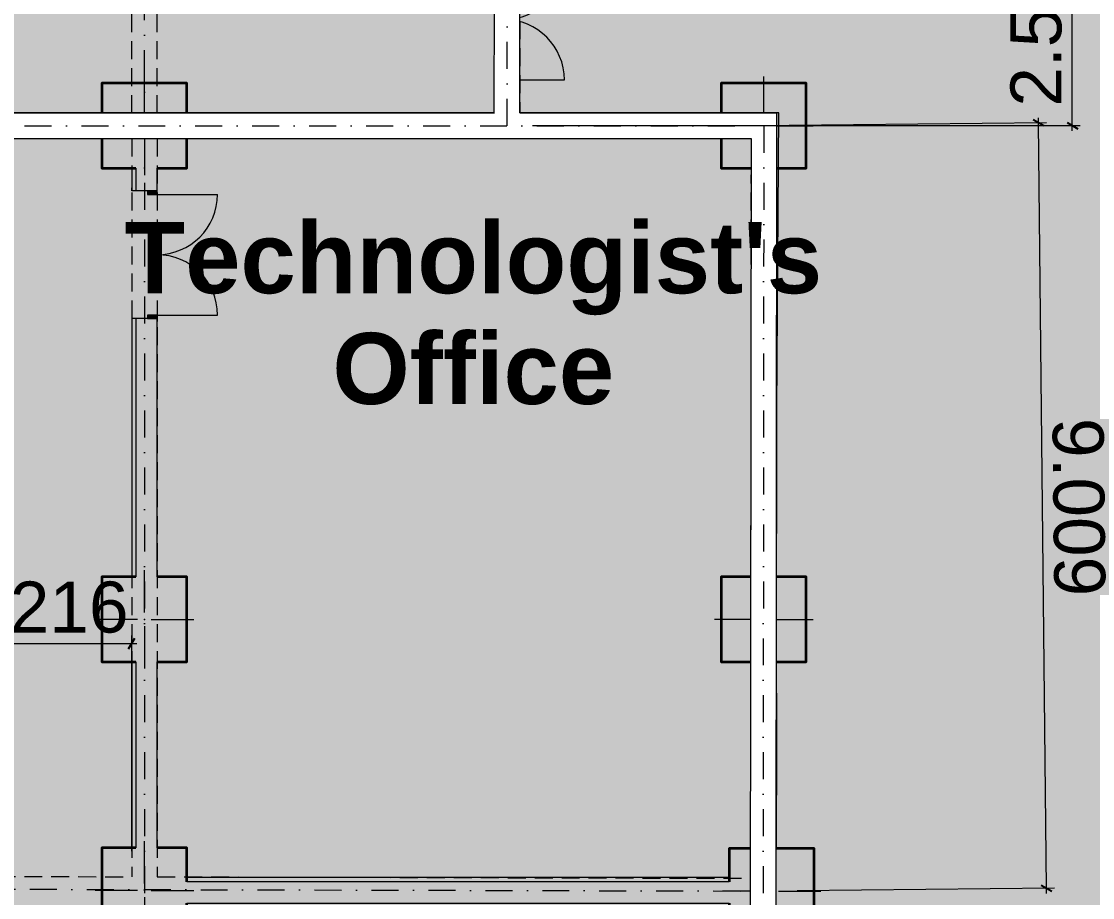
# Model space of a CAD drawing. Header units: millimetres. Extents: x -31264 to 69937, y -40802 to 59035.
# Drawn here: x 31052 to 43662, y 16733 to 27045 of the extents above; entities that cross this region are included whole.
import ezdxf
from ezdxf.enums import TextEntityAlignment as Align

# ---------------------------------------------------------------- set-up
doc = ezdxf.new("R2010")
doc.units = ezdxf.units.MM
doc.header["$MEASUREMENT"] = 0
for name, pattern in [('Dot & Dashed', [670.277762, 317.5, -176.388889, 0, -176.388874]), ('Hidden Line', [317.5, 211.666667, -105.833333]), ('Wipeout_Contour', [1000, 0, -1000])]:
    doc.linetypes.add(name, pattern=pattern)
for name, color, linetype in [('Annotation - Text', 7, 'Continuous'), ('ARCHICAD Zone Stamps', 7, 'Continuous'), ('Dimensioning - General', 7, 'Continuous'), ('Model Unit - Zone', 7, 'Continuous'), ('Site & Landscape - Terrain', 7, 'Continuous'), ('Structural - Bearing', 7, 'Continuous')]:
    doc.layers.add(name, color=color, linetype=linetype)
doc.styles.add('GENERATED_STYLE_1', font='arial.ttf')
doc.styles.add('GENERATED_STYLE_2', font='arial.ttf')
doc.dimstyles.new('GENERATED_STYLE__2', dxfattribs={"dimtxt": 600, "dimasz": 95, "dimexe": 0.18, "dimexo": 300, "dimgap": 0.09, "dimtad": 1, "dimtih": 1, "dimtoh": 1, "dimdec": 3, "dimlfac": 0.001, "dimzin": 0, "dimdsep": 46, "dimtxsty": 'GENERATED_STYLE_1', "dimblk": 'ARROWHEAD_2', "dimblk1": 'ARROWHEAD_2', "dimblk2": 'ARROWHEAD_2', "dimcen": 0.09, "dimclrd": 256, "dimclre": 256, "dimclrt": 5, "dimadec": 0, "dimazin": 0, "dimtfac": 1, "dimtdec": 4, "dimtmove": 0, "dimatfit": 3, "dimfxl": 0, "dimtolj": 1, "dimtzin": 0, "dimarcsym": 0})
doc.dimstyles.new('GENERATED_STYLE__3', dxfattribs={"dimtxt": 600, "dimasz": 95, "dimexe": 0.18, "dimexo": 300, "dimgap": 0.09, "dimtad": 1, "dimdec": 3, "dimlfac": 0.001, "dimzin": 0, "dimdsep": 46, "dimtxsty": 'GENERATED_STYLE_1', "dimblk": 'ARROWHEAD_2', "dimblk1": 'ARROWHEAD_2', "dimblk2": 'ARROWHEAD_2', "dimcen": 0.09, "dimclrd": 256, "dimclre": 256, "dimclrt": 5, "dimadec": 0, "dimazin": 0, "dimtfac": 1, "dimtdec": 4, "dimtmove": 0, "dimatfit": 3, "dimfxl": 0, "dimtolj": 1, "dimtzin": 0, "dimarcsym": 0})

# ---------------------------------------------------------------- blocks, each defined once
blk = doc.blocks.new('Corridor_02_2', base_point=(24275, -5852))
at = {"layer": 'Model Unit - Zone', "linetype": 'Continuous', "lineweight": 0, "true_color": 0xfdf2d0}
h = blk.add_hatch(color=254, dxfattribs=at)
h.paths.add_polyline_path([(2050, -7169), (8000, -7146), (8000, -6742), (9000, -6742), (9000, -7142), (13600, -7125), (13600, -6742), (14600, -6742), (14600, -7121), (21600, -7094), (21600, -6742), (22600, -6742), (22600, -7742), (22250, -7742), (22250, -11442), (22750, -11442), (22750, -11892), (26252, -11892), (26252, -11542), (27252, -11542), (27252, -11892), (29725, -11892), (29725, -11542), (30725, -11542), (30725, -12542), (30375, -12542), (30375, -19892), (30825, -19892), (30825, -20092), (36252, -20092), (36252, -19742), (36602, -19742), (36602, -17892), (36402, -17892), (36402, -16892), (37402, -16892), (37402, -17092), (39252, -17092), (39252, -16742), (39603, -16742), (39611, -7742), (39252, -7742), (39252, -7392), (29252, -7392), (29252, -7742), (28252, -7742), (28252, -6742), (29252, -6742), (29252, -7092), (38687, -7092), (38687, -6743), (38687, -6493), (38686, -5246), (38686, -4940), (38686, -4392), (28771, -4392), (28848, 1608), (20500, 1608), (20500, 1258), (19500, 1258), (19500, 2258), (19700, 2258), (19700, 7508), (19200, 7508), (19200, 8508), (19700, 8508), (19700, 10298), (19500, 10298), (19500, 11298), (19700, 11298), (19700, 13508), (19500, 13508), (19500, 14508), (19700, 14508), (19700, 16318), (19200, 16318), (19200, 17318), (19700, 17318), (19700, 25318), (19250, 25318), (19250, 26318), (20250, 26318), (20250, 25968), (29473, 25968), (29473, 26468), (30473, 26468), (30473, 25468), (30150, 25468), (30150, 17318), (30500, 17318), (30500, 16318), (30150, 16318), (30150, 15207), (30500, 15207), (30500, 14857), (32000, 14857), (32000, 15207), (32350, 15207), (32350, 16318), (32000, 16318), (32000, 17318), (32350, 17318), (32350, 25318), (32000, 25318), (32000, 26318), (33000, 26318), (33000, 25968), (36619, 25968), (36621, 27818), (36269, 27818), (36269, 28168), (36200, 28168), (32279, 28168), (32279, 27818), (31279, 27818), (31279, 28168), (14600, 28168), (14600, 27818), (13600, 27818), (13600, 28168), (9000, 28168), (9000, 27818), (8000, 27818), (8000, 28168), (2373, 28168), (2373, 27818), (2050, 27818), (2050, 26318), (2500, 26318), (2500, 25318), (2050, 25318), (2050, 20508), (2500, 20508), (2500, 19508), (2050, 19508), (2050, 14508), (2500, 14508), (2500, 13508), (2050, 13508), (2050, 8508), (2500, 8508), (2500, 7508), (2050, 7508), (2050, 2258), (2500, 2258), (2500, 1258), (2050, 1258), (2050, -3742), (2500, -3742), (2500, -4742), (2050, -4742)])
h.paths.add_polyline_path([(3600, 26318), (4600, 26318), (4600, 25318), (3600, 25318)], flags=0)
h.paths.add_polyline_path([(5055, -4731), (4055, -4731), (4055, -3731), (5055, -3731)], flags=0)
h.paths.add_polyline_path([(5568, -431), (4568, -431), (4568, 569), (5568, 569)], flags=0)
h.paths.add_polyline_path([(6300, 26318), (7300, 26318), (7300, 25318), (6300, 25318)], flags=0)
h.paths.add_polyline_path([(8469, -429), (7469, -429), (7469, 571), (8469, 571)], flags=0)
h.paths.add_polyline_path([(8200, -4624), (8200, -3624), (9200, -3624), (9200, -4624)], flags=0)
h.paths.add_polyline_path([(11800, 26318), (12800, 26318), (12800, 25318), (11800, 25318)], flags=0)
h.paths.add_polyline_path([(13379, 21618), (12379, 21618), (12379, 22618), (13379, 22618)], flags=0)
h.paths.add_polyline_path([(14700, -4624), (13700, -4624), (13700, -3624), (14700, -3624)], flags=0)
h.paths.add_polyline_path([(15279, 22618), (16279, 22618), (16279, 21618), (15279, 21618)], flags=0)
h.paths.add_polyline_path([(15596, 26318), (16596, 26318), (16596, 25318), (15596, 25318)], flags=0)
h.paths.add_polyline_path([(20200, -4624), (19200, -4624), (19200, -3624), (20200, -3624)], flags=0)
blk.add_hatch(color=254, dxfattribs=at).paths.add_polyline_path([(32350, 25050), (32350, 23550), (32535, 23550), (32535, 25050)])
at = {"layer": 'ARCHICAD Zone Stamps', "color": 5, "lineweight": 25, "style": 'GENERATED_STYLE_1'}
for tag, p in [('DUMMY_849', (25573, -5027)), ('ROOM_NAME', (22978, -5095)), ('DUMMY_850', (25573, -5616)), ('ROOM_NUMBER', (22978, -5685)), ('measuredAreaCode', (22978, -6274))]:
    blk.add_attdef(tag, text='', height=300, dxfattribs=at).set_placement(p, align=Align.TOP_LEFT)
blk = doc.blocks.new('Office_16_10', base_point=(36059, 21551))
at = {"layer": 'Model Unit - Zone', "linetype": 'Continuous', "lineweight": 0, "true_color": 0xe89bb7}
blk.add_hatch(color=231, dxfattribs=at).paths.add_polyline_path([(32650, 25318), (32650, 17318), (33000, 17318), (33000, 16968), (39385, 16968), (39385, 17309), (39641, 17309), (39641, 19508), (39291, 19508), (39291, 20508), (39641, 20508), (39641, 25318), (39291, 25318), (39291, 25668), (33000, 25668), (33000, 25318)])
at = {"layer": 'ARCHICAD Zone Stamps', "color": 5, "lineweight": 25, "insert": (35380, 21129), "char_height": 300, "attachment_point": 1, "style": 'GENERATED_STYLE_1'}
blk.add_mtext('\\A1;{\\pql;\\pt0,4600;\\fArial|b0|i0|c0|p34;60.020\\fArial|b0|i0|c0|p34;\\A1{\\H.66x;\\S^  ;}\\fArial|b0|i0|c0|p34; m\\fArial|b0|i0|c0|p34;\\A1{\\H.66x;\\S2^  ;}}', dxfattribs=at)
at = {"layer": 'ARCHICAD Zone Stamps', "color": 5, "lineweight": 25, "style": 'GENERATED_STYLE_1'}
for tag, p in [('DUMMY_849', (37242, 22376)), ('ROOM_NAME', (34875, 22308)), ('ROOM_NUMBER', (34875, 21718)), ('DUMMY_850', (37242, 21787)), ('measuredAreaCode', (34875, 21129))]:
    blk.add_attdef(tag, text='', height=300, dxfattribs=at).set_placement(p, align=Align.TOP_LEFT)
blk = doc.blocks.new('Mesh_1', base_point=(-31264, 46149))
at = {"color": 254, "linetype": 'Wipeout_Contour', "lineweight": 0, "ltscale": 258748.646944}
blk.add_wipeout([(-31264, 46149), (-31264, -40802), (62056, -40802), (62056, 46149)], dxfattribs=at).dxf.layer = 'Site & Landscape - Terrain'
at = {"layer": 'Site & Landscape - Terrain', "linetype": 'Continuous', "lineweight": 13, "true_color": 0xa2a233}
h = blk.add_hatch(dxfattribs=at)
h.set_pattern_fill('Grass', color=55, style=0, pattern_type=2)
h.set_pattern_definition([(90, (0, 0), (-600, 0), [86.6025, -259.8076]), (90, (300, 173.2), (-600, 0), [86.6025, -259.8076]), (30, (0, 0), (-300, 519.6152), [86.6025, -259.8076]), (30, (0, 346.4), (-300, 519.6152), [86.6025, -259.8076]), (150, (0, 0), (300, 519.6152), [86.6025, -259.8076]), (150, (0, 346.4), (300, 519.6152), [86.6025, -259.8076])])
h.paths.add_polyline_path([(-31264, 46149), (-31264, -40802), (62056, -40802), (62056, 46149)])
blk = doc.blocks.new('Slab_1', base_point=(-15091, 25668))
at = {"layer": 'Structural - Bearing', "color": 123, "linetype": 'Continuous', "lineweight": 20, "true_color": 0x71cebe, "flags": 128}
blk.add_lwpolyline([(-15091, 25668), (36814, 25968), (36779, 35494), (31779, 35476), (31711, 38318), (-8516, 38318), (-8500, 35521), (-15091, 35471)], close=True, dxfattribs=at)
blk = doc.blocks.new('Slab_2', base_point=(19700, -20443))
at = {"layer": 'Structural - Bearing', "color": 123, "linetype": 'Continuous', "lineweight": 20, "true_color": 0x71cebe, "flags": 128}
blk.add_lwpolyline([(19700, -20443), (36902, -20392), (36752, -17242), (39968, -17263), (39911, -7092), (39260, -7092), (39260, -7085), (39291, -4392), (39764, -4392), (39968, 25968), (19700, 25968)], close=True, dxfattribs=at)
blk = doc.blocks.new('Double Door 24_2')
at = {"layer": 'Structural - Bearing', "linetype": 'Continuous', "lineweight": 0, "true_color": 0xffffff}
for points in [[(-750, -115), (-710, -115), (-710, 0), (-750, 0)], [(750, 0), (710, 0), (710, -115), (750, -115)]]:
    blk.add_hatch(color=7, dxfattribs=at).paths.add_polyline_path(points)
at = {"layer": 'Structural - Bearing', "color": 30, "linetype": 'Continuous', "lineweight": 18, "true_color": 0xff6600}
for p, q in [((-710, 0), (-710, 710)), ((710, 0), (710, 710))]:
    blk.add_line(p, q, dxfattribs=at)
at = {"layer": 'Structural - Bearing', "color": 251, "linetype": 'Continuous', "lineweight": 13, "true_color": 0x6a6a6a}
for p, q in [((-750, 185), (-787, 185)), ((-750, 185), (-787, 185)), ((-750, 135), (-750, 185)), ((-750, 135), (-750, 185)), ((750, 135), (750, 185)), ((750, 135), (750, 185)), ((750, 185), (787, 185)), ((750, 185), (787, 185))]:
    blk.add_line(p, q, dxfattribs=at)
at = {"layer": 'Structural - Bearing', "color": 7, "linetype": 'Continuous', "lineweight": 20}
for p, q in [((-750, 0), (-750, 135)), ((-750, 0), (-750, 135)), ((750, 0), (750, 135)), ((750, 0), (750, 135)), ((-750, -115), (-750, 0)), ((-750, -115), (-750, 0)), ((750, -115), (750, 0)), ((750, -115), (750, 0)), ((-750, -115), (-787, -115)), ((-750, -115), (-787, -115)), ((750, -115), (787, -115)), ((750, -115), (787, -115))]:
    blk.add_line(p, q, dxfattribs=at)
at = {"layer": 'Structural - Bearing', "color": 30, "linetype": 'Continuous', "lineweight": 20, "true_color": 0xff6600}
for p, q in [((-710, 0), (-750, 0)), ((-750, 0), (-750, -115)), ((-710, -115), (-710, 0)), ((750, 0), (710, 0)), ((710, 0), (710, -115)), ((750, -115), (750, 0)), ((-750, -115), (-710, -115)), ((710, -115), (750, -115))]:
    blk.add_line(p, q, dxfattribs=at)
at = {"layer": 'Structural - Bearing', "color": 30, "linetype": 'Continuous', "lineweight": 18, "true_color": 0xff6600}
for centre, start, end in [((-710, 0), 0, 90), ((710, 0), 90, 180)]:
    blk.add_arc(centre, 710, start, end, dxfattribs=at)
blk = doc.blocks.new('Wall_11', base_point=(36769, 25818))
at = {"layer": 'Structural - Bearing', "linetype": 'Continuous', "lineweight": 0, "true_color": 0x5a512e}
for points in [[(36622, 28818), (36872, 28818), (36878, 35021), (36628, 35021)], [(36769, 27818), (36871, 27817), (36871, 27818)], [(36619, 25968), (36869, 25968), (36869, 26317), (36619, 26318)]]:
    blk.add_hatch(color=59, dxfattribs=at).paths.add_polyline_path(points)
at = {"layer": 'Structural - Bearing', "linetype": 'Continuous', "lineweight": 0, "true_color": 0x353329}
for points in [[(36872, 28818), (36922, 28818), (36928, 35021), (36878, 35021)], [(36871, 27817), (36921, 27817), (36921, 27818), (36871, 27818)], [(36869, 26317), (36869, 25968), (36919, 25968), (36919, 26317)]]:
    blk.add_hatch(color=250, dxfattribs=at).paths.add_polyline_path(points)
at = {"layer": 'Structural - Bearing', "color": 7, "linetype": 'Continuous', "lineweight": 20}
for p, q in [((36872, 28818), (36878, 35021)), ((36621, 27818), (36621, 27855)), ((36621, 27818), (36736, 27818)), ((36736, 27818), (36871, 27817)), ((36871, 27817), (36871, 27818)), ((36619, 26318), (36619, 26281)), ((36619, 26318), (36734, 26318)), ((36734, 26318), (36869, 26317)), ((36869, 25968), (36869, 26317))]:
    blk.add_line(p, q, dxfattribs=at)
at = {"layer": 'Structural - Bearing', "color": 251, "linetype": 'Continuous', "lineweight": 13, "true_color": 0x6a6a6a}
for p, q in [((36871, 27817), (36921, 27817)), ((36921, 27817), (36921, 27854)), ((36869, 26317), (36919, 26317)), ((36919, 26317), (36919, 26280))]:
    blk.add_line(p, q, dxfattribs=at)
at = {"layer": 'Structural - Bearing', "color": 7, "linetype": 'Continuous', "lineweight": 20, "flags": 128}
for points in [[(36628, 35021), (36622, 28818)], [(36619, 26318), (36619, 25968)]]:
    blk.add_lwpolyline(points, dxfattribs=at)
at = {"layer": 'Structural - Bearing', "color": 251, "linetype": 'Continuous', "lineweight": 13, "true_color": 0x6a6a6a, "flags": 128}
for points in [[(36922, 28818), (36928, 35021)], [(36921, 27817), (36921, 27818)], [(36919, 25968), (36919, 26317)], [(36919, 25968), (36869, 25968)]]:
    blk.add_lwpolyline(points, dxfattribs=at)
at = {"layer": 'Structural - Bearing', "color": 21, "linetype": 'Continuous', "lineweight": 18, "true_color": 0xff9955, "zscale": 1000, "rotation": 269.9396646804592}
blk.add_blockref('Double Door 24_2', (36735, 27068), dxfattribs=at)
blk = doc.blocks.new('Double Door 24')
at = {"layer": 'Structural - Bearing', "linetype": 'Continuous', "lineweight": 0, "true_color": 0xffffff}
for points in [[(-750, -115), (-710, -115), (-710, 0), (-750, 0)], [(750, 0), (710, 0), (710, -115), (750, -115)]]:
    blk.add_hatch(color=7, dxfattribs=at).paths.add_polyline_path(points)
at = {"layer": 'Structural - Bearing', "color": 30, "linetype": 'Continuous', "lineweight": 18, "true_color": 0xff6600}
for p, q in [((-710, 0), (-710, 710)), ((710, 0), (710, 710))]:
    blk.add_line(p, q, dxfattribs=at)
at = {"layer": 'Structural - Bearing', "color": 7, "linetype": 'Continuous', "lineweight": 20}
for p, q in [((-750, 0), (-787, 0)), ((-750, 0), (-787, 0)), ((-750, 0), (-750, -115)), ((-750, 0), (-750, -115)), ((750, 0), (750, -115)), ((750, 0), (750, -115)), ((750, 0), (787, 0)), ((750, 0), (787, 0)), ((-750, -115), (-750, -250)), ((-750, -115), (-750, -250)), ((750, -115), (750, -250)), ((750, -115), (750, -250))]:
    blk.add_line(p, q, dxfattribs=at)
at = {"layer": 'Structural - Bearing', "color": 30, "linetype": 'Continuous', "lineweight": 20, "true_color": 0xff6600}
for p, q in [((-710, 0), (-750, 0)), ((-750, 0), (-750, -115)), ((-710, -115), (-710, 0)), ((750, 0), (710, 0)), ((710, 0), (710, -115)), ((750, -115), (750, 0)), ((-750, -115), (-710, -115)), ((710, -115), (750, -115))]:
    blk.add_line(p, q, dxfattribs=at)
at = {"layer": 'Structural - Bearing', "color": 251, "linetype": 'Continuous', "lineweight": 13, "true_color": 0x6a6a6a}
for p, q in [((-750, -250), (-750, -300)), ((-750, -250), (-750, -300)), ((750, -250), (750, -300)), ((750, -250), (750, -300)), ((-750, -300), (-787, -300)), ((-750, -300), (-787, -300)), ((750, -300), (787, -300)), ((750, -300), (787, -300))]:
    blk.add_line(p, q, dxfattribs=at)
at = {"layer": 'Structural - Bearing', "color": 30, "linetype": 'Continuous', "lineweight": 18, "true_color": 0xff6600}
for centre, start, end in [((-710, 0), 0, 90), ((710, 0), 90, 180)]:
    blk.add_arc(centre, 710, start, end, dxfattribs=at)
blk = doc.blocks.new('Wall_52', base_point=(32500, 25818))
at = {"layer": 'Structural - Bearing', "linetype": 'Continuous', "lineweight": 0, "true_color": 0x353329}
for points in [[(32350, 25318), (32350, 25050), (32400, 25050), (32400, 25318)], [(32350, 20508), (32400, 20508), (32400, 23550), (32350, 23550)], [(32350, 19508), (32350, 17318), (32400, 17318), (32400, 19508)]]:
    blk.add_hatch(color=250, dxfattribs=at).paths.add_polyline_path(points)
at = {"layer": 'Structural - Bearing', "linetype": 'Continuous', "lineweight": 0, "true_color": 0x5a512e}
for points in [[(32650, 25318), (32400, 25318), (32400, 25050), (32650, 25050)], [(32400, 23550), (32400, 20508), (32650, 20508), (32650, 23550)], [(32400, 17318), (32650, 17318), (32650, 19508), (32400, 19508)]]:
    blk.add_hatch(color=59, dxfattribs=at).paths.add_polyline_path(points)
at = {"layer": 'Structural - Bearing', "color": 7, "linetype": 'Continuous', "lineweight": 20}
for p, q in [((32400, 25318), (32400, 25050)), ((32535, 25050), (32400, 25050)), ((32650, 25050), (32535, 25050)), ((32650, 25050), (32650, 25087)), ((32400, 23550), (32400, 20508)), ((32535, 23550), (32400, 23550)), ((32650, 23550), (32535, 23550)), ((32650, 23550), (32650, 23513)), ((32400, 19508), (32400, 17318))]:
    blk.add_line(p, q, dxfattribs=at)
at = {"layer": 'Structural - Bearing', "color": 251, "linetype": 'Continuous', "lineweight": 13, "true_color": 0x6a6a6a}
for p, q in [((32350, 25050), (32350, 25087)), ((32400, 25050), (32350, 25050)), ((32350, 23550), (32350, 23513)), ((32400, 23550), (32350, 23550))]:
    blk.add_line(p, q, dxfattribs=at)
at = {"layer": 'Structural - Bearing', "color": 251, "linetype": 'Continuous', "lineweight": 13, "true_color": 0x6a6a6a, "flags": 128}
for points in [[(32350, 25318), (32350, 25050)], [(32350, 23550), (32350, 20508)], [(32350, 19508), (32350, 17318)]]:
    blk.add_lwpolyline(points, dxfattribs=at)
at = {"layer": 'Structural - Bearing', "color": 7, "linetype": 'Continuous', "lineweight": 20, "flags": 128}
for points in [[(32650, 25050), (32650, 25318)], [(32650, 20508), (32650, 23550)], [(32650, 17318), (32650, 19508)]]:
    blk.add_lwpolyline(points, dxfattribs=at)
at = {"layer": 'Structural - Bearing', "color": 21, "linetype": 'Continuous', "lineweight": 18, "true_color": 0xff9955, "zscale": 1000, "rotation": 270}
blk.add_blockref('Double Door 24', (32650, 24300), dxfattribs=at)
blk = doc.blocks.new('Variable Window 24_2')
at = {"layer": 'Structural - Bearing', "linetype": 'Continuous', "lineweight": 0, "true_color": 0xffffff}
for points in [[(-600, 0), (-600, -50), (-525, -50), (-525, 0)], [(-525, 0), (-525, -50), (-50, -50), (-50, 0)], [(25, -50), (25, 0), (-50, 0), (-50, -50)], [(25, 0), (25, -50), (75, -50), (75, 0)], [(75, 0), (75, -50), (550, -50), (550, 0)], [(600, -50), (600, 0), (550, 0), (550, -50)]]:
    blk.add_hatch(color=7, dxfattribs=at).paths.add_polyline_path(points)
at = {"layer": 'Structural - Bearing', "color": 30, "linetype": 'Continuous', "lineweight": 18, "true_color": 0xff6600}
for p, q in [((-600, 0), (600, 0)), ((-525, 0), (-50, 0)), ((75, 0), (550, 0)), ((-50, -50), (-525, -50)), ((550, -50), (75, -50)), ((-600, -300), (600, -300))]:
    blk.add_line(p, q, dxfattribs=at)
at = {"layer": 'Structural - Bearing', "color": 30, "linetype": 'Continuous', "lineweight": 20, "true_color": 0xff6600}
for p, q in [((-600, 0), (-525, 0)), ((-525, 0), (-525, -50)), ((-50, -50), (-50, 0)), ((-50, 0), (25, 0)), ((25, 0), (75, 0)), ((75, 0), (75, -50)), ((550, -50), (550, 0)), ((550, 0), (600, 0)), ((-525, -50), (-600, -50)), ((25, -50), (-50, -50)), ((75, -50), (25, -50)), ((600, -50), (550, -50))]:
    blk.add_line(p, q, dxfattribs=at)
at = {"layer": 'Structural - Bearing', "color": 7, "linetype": 'Continuous', "lineweight": 20}
for p, q in [((-600, 0), (-600, -50)), ((-600, 0), (-600, -50)), ((600, 0), (600, -50)), ((600, 0), (600, -50)), ((-600, -50), (-600, -250)), ((600, -50), (600, -250))]:
    blk.add_line(p, q, dxfattribs=at)
at = {"layer": 'Structural - Bearing', "color": 251, "linetype": 'Continuous', "lineweight": 13, "true_color": 0x6a6a6a}
for p, q in [((-600, -250), (-600, -300)), ((600, -250), (600, -300))]:
    blk.add_line(p, q, dxfattribs=at)
blk = doc.blocks.new('Wall_53', base_point=(39791, 25818))
at = {"layer": 'Structural - Bearing', "linetype": 'Continuous', "lineweight": 0, "true_color": 0x353329}
for points in [[(39641, 25318), (39641, 24952), (39691, 24952), (39691, 25318)], [(39641, 22219), (39691, 22219), (39691, 23152), (39641, 23152)], [(39641, 21019), (39641, 20508), (39691, 20508), (39691, 21019)], [(39641, 19138), (39691, 19138), (39691, 19508), (39641, 19508)], [(39641, 17938), (39641, 17309), (39691, 17309), (39691, 17938)]]:
    blk.add_hatch(color=250, dxfattribs=at).paths.add_polyline_path(points)
at = {"layer": 'Structural - Bearing', "linetype": 'Continuous', "lineweight": 0, "true_color": 0x5a512e}
for points in [[(39691, 25318), (39691, 24952), (39941, 24952), (39941, 25318)], [(39691, 23152), (39691, 22219), (39941, 22219), (39941, 23152)], [(39691, 20508), (39941, 20508), (39941, 21019), (39691, 21019)], [(39941, 19508), (39691, 19508), (39691, 19138), (39941, 19138)], [(39691, 17938), (39691, 17309), (39941, 17309), (39941, 17938)]]:
    blk.add_hatch(color=59, dxfattribs=at).paths.add_polyline_path(points)
at = {"layer": 'Structural - Bearing', "linetype": 'Continuous', "lineweight": 0, "true_color": 0xffffff}
for points in [[(39941, 23752), (39941, 24952), (39641, 24952), (39641, 23752)], [(39941, 23152), (39941, 24352), (39641, 24352), (39641, 23152)], [(39941, 21019), (39941, 22219), (39641, 22219), (39641, 21019)], [(39941, 17938), (39941, 19138), (39641, 19138), (39641, 17938)]]:
    blk.add_hatch(color=7, dxfattribs=at).paths.add_polyline_path(points)
at = {"layer": 'Structural - Bearing', "color": 7, "linetype": 'Continuous', "lineweight": 20}
for p, q in [((39691, 25318), (39691, 24952)), ((39891, 24952), (39691, 24952)), ((39941, 24952), (39891, 24952)), ((39691, 23152), (39691, 22219)), ((39891, 23152), (39691, 23152)), ((39941, 23152), (39891, 23152)), ((39891, 22219), (39691, 22219)), ((39941, 22219), (39891, 22219)), ((39691, 21019), (39691, 20508)), ((39891, 21019), (39691, 21019)), ((39941, 21019), (39891, 21019)), ((39691, 19508), (39691, 19138)), ((39891, 19138), (39691, 19138)), ((39941, 19138), (39891, 19138)), ((39691, 17938), (39691, 17309)), ((39891, 17938), (39691, 17938)), ((39941, 17938), (39891, 17938))]:
    blk.add_line(p, q, dxfattribs=at)
at = {"layer": 'Structural - Bearing', "color": 251, "linetype": 'Continuous', "lineweight": 13, "true_color": 0x6a6a6a}
for p, q in [((39691, 24952), (39641, 24952)), ((39691, 23152), (39641, 23152)), ((39691, 22219), (39641, 22219)), ((39691, 21019), (39641, 21019)), ((39691, 19138), (39641, 19138)), ((39691, 17938), (39641, 17938))]:
    blk.add_line(p, q, dxfattribs=at)
at = {"layer": 'Structural - Bearing', "color": 251, "linetype": 'Continuous', "lineweight": 13, "true_color": 0x6a6a6a, "flags": 128}
for points in [[(39641, 25318), (39641, 24952)], [(39641, 23152), (39641, 22219)], [(39641, 21019), (39641, 20508)], [(39641, 19508), (39641, 19138)], [(39641, 17938), (39641, 17309)]]:
    blk.add_lwpolyline(points, dxfattribs=at)
at = {"layer": 'Structural - Bearing', "color": 7, "linetype": 'Continuous', "lineweight": 20, "flags": 128}
for points in [[(39941, 24952), (39941, 25318)], [(39941, 22219), (39941, 23152)], [(39941, 20508), (39941, 21019)], [(39941, 19138), (39941, 19508)], [(39941, 17309), (39941, 17938)]]:
    blk.add_lwpolyline(points, dxfattribs=at)
at = {"layer": 'Structural - Bearing', "color": 21, "linetype": 'Continuous', "lineweight": 18, "true_color": 0xff9955, "zscale": 1000, "rotation": 270}
for p in [(39941, 24352), (39941, 23752), (39941, 21619), (39941, 18538)]:
    blk.add_blockref('Variable Window 24_2', p, dxfattribs=at)
blk = doc.blocks.new('Wall_54', base_point=(32500, 25818))
at = {"layer": 'Structural - Bearing', "linetype": 'Continuous', "lineweight": 0, "true_color": 0x5a512e}
blk.add_hatch(color=59, dxfattribs=at).paths.add_polyline_path([(39291, 25968), (33000, 25968), (33000, 25718), (39291, 25718)])
at = {"layer": 'Structural - Bearing', "linetype": 'Continuous', "lineweight": 0, "true_color": 0x353329}
blk.add_hatch(color=250, dxfattribs=at).paths.add_polyline_path([(39291, 25718), (33000, 25718), (33000, 25668), (39291, 25668)])
at = {"layer": 'Structural - Bearing', "color": 7, "linetype": 'Continuous', "lineweight": 20}
blk.add_line((33000, 25718), (39291, 25718), dxfattribs=at)
at = {"layer": 'Structural - Bearing', "color": 7, "linetype": 'Continuous', "lineweight": 20, "flags": 128}
for points in [[(36619, 25968), (33000, 25968)], [(39291, 25968), (36869, 25968)]]:
    blk.add_lwpolyline(points, dxfattribs=at)
at = {"layer": 'Structural - Bearing', "color": 251, "linetype": 'Continuous', "lineweight": 13, "true_color": 0x6a6a6a, "flags": 128}
blk.add_lwpolyline([(33000, 25668), (39291, 25668)], dxfattribs=at)
blk = doc.blocks.new('Wall_55', base_point=(39791, 16818))
at = {"layer": 'Structural - Bearing', "linetype": 'Continuous', "lineweight": 0, "true_color": 0x353329}
blk.add_hatch(color=250, dxfattribs=at).paths.add_polyline_path([(39385, 16968), (33000, 16968), (33000, 16918), (39385, 16918)])
at = {"layer": 'Structural - Bearing', "linetype": 'Continuous', "lineweight": 0, "true_color": 0x5a512e}
blk.add_hatch(color=59, dxfattribs=at).paths.add_polyline_path([(39385, 16918), (33000, 16918), (33000, 16668), (39385, 16668)])
at = {"layer": 'Structural - Bearing', "color": 7, "linetype": 'Continuous', "lineweight": 20}
blk.add_line((39385, 16918), (33000, 16918), dxfattribs=at)
at = {"layer": 'Structural - Bearing', "color": 251, "linetype": 'Continuous', "lineweight": 13, "true_color": 0x6a6a6a, "flags": 128}
blk.add_lwpolyline([(39385, 16968), (33000, 16968)], dxfattribs=at)
at = {"layer": 'Structural - Bearing', "color": 7, "linetype": 'Continuous', "lineweight": 20, "flags": 128}
blk.add_lwpolyline([(33000, 16668), (39385, 16668)], dxfattribs=at)
blk = doc.blocks.new('Column_35', base_point=(32500, 25818))
at = {"layer": 'Structural - Bearing', "linetype": 'Continuous', "lineweight": 0, "true_color": 0x5a512e}
for points in [[(33000, 26318), (32000, 26318), (32000, 25318), (32400, 25318), (32400, 25718), (32400, 25918), (32400, 25968), (32650, 25968), (33000, 25968)], [(32400, 25918), (32600, 25718), (32650, 25718), (32650, 25968), (32400, 25968)], [(32400, 25718), (32600, 25718), (32400, 25918)], [(32650, 25718), (33000, 25718), (33000, 25968), (32650, 25968)], [(32400, 25718), (32400, 25318), (32650, 25318), (32650, 25668), (32600, 25718)], [(32600, 25718), (32650, 25668), (32650, 25718)], [(32650, 25718), (32650, 25668), (32650, 25318), (33000, 25318), (33000, 25718)]]:
    blk.add_hatch(color=59, dxfattribs=at).paths.add_polyline_path(points)
at = {"layer": 'Structural - Bearing', "color": 1, "linetype": 'Continuous', "lineweight": 0}
for p, q in [((32500, 25898), (32500, 26398)), ((32420, 25818), (31920, 25818)), ((32500, 25738), (32500, 25238)), ((32580, 25818), (33080, 25818))]:
    blk.add_line(p, q, dxfattribs=at)
at = {"layer": 'Structural - Bearing', "color": 14, "linetype": 'Continuous', "lineweight": 35, "true_color": 0xa80f02, "flags": 128}
for points in [[(33000, 25968), (33000, 26318), (32000, 26318), (32000, 25318), (32400, 25318)], [(32650, 25318), (33000, 25318), (33000, 25718)]]:
    blk.add_lwpolyline(points, dxfattribs=at)
at = {"layer": 'Structural - Bearing', "color": 1, "linetype": 'Continuous', "lineweight": 0}
blk.add_point((32500, 25818), dxfattribs=at)
blk = doc.blocks.new('Column_37', base_point=(32500, 16818))
at = {"layer": 'Structural - Bearing', "linetype": 'Continuous', "lineweight": 0, "true_color": 0x5a512e}
for points in [[(32000, 17318), (32000, 16318), (32400, 16318), (32400, 17318)], [(32400, 17318), (32400, 16318), (32650, 16318), (32650, 16668), (32650, 16918), (32650, 17318)], [(32650, 17318), (32650, 16918), (33000, 16918), (33000, 17318)], [(33000, 16918), (32650, 16918), (32650, 16668), (33000, 16668)], [(32650, 16668), (32650, 16318), (33000, 16318), (33000, 16668)]]:
    blk.add_hatch(color=59, dxfattribs=at).paths.add_polyline_path(points)
at = {"layer": 'Structural - Bearing', "color": 1, "linetype": 'Continuous', "lineweight": 0}
for p, q in [((32500, 16898), (32500, 17398)), ((32420, 16818), (31920, 16818)), ((32580, 16818), (33080, 16818)), ((32500, 16738), (32500, 16238))]:
    blk.add_line(p, q, dxfattribs=at)
at = {"layer": 'Structural - Bearing', "color": 14, "linetype": 'Continuous', "lineweight": 35, "true_color": 0xa80f02, "flags": 128}
for points in [[(32400, 17318), (32000, 17318), (32000, 16318), (32400, 16318)], [(33000, 16918), (33000, 17318), (32650, 17318)], [(32650, 16318), (33000, 16318), (33000, 16668)]]:
    blk.add_lwpolyline(points, dxfattribs=at)
at = {"layer": 'Structural - Bearing', "color": 1, "linetype": 'Continuous', "lineweight": 0}
blk.add_point((32500, 16818), dxfattribs=at)
blk = doc.blocks.new('Column_40', base_point=(39885, 16809))
at = {"layer": 'Structural - Bearing', "linetype": 'Continuous', "lineweight": 0, "true_color": 0x5a512e}
for points in [[(39691, 17309), (39385, 17309), (39385, 16918), (39641, 16918), (39691, 16918)], [(39941, 17309), (39691, 17309), (39691, 16918), (39941, 16918)], [(40385, 17309), (39941, 17309), (39941, 16918), (39941, 16668), (39941, 16309), (40385, 16309)], [(39385, 16918), (39385, 16668), (39641, 16668), (39641, 16918)], [(39641, 16668), (39691, 16668), (39691, 16918), (39641, 16918)], [(39691, 16668), (39941, 16668), (39941, 16918), (39691, 16918)], [(39385, 16309), (39691, 16309), (39691, 16668), (39641, 16668), (39385, 16668)], [(39941, 16668), (39691, 16668), (39691, 16309), (39941, 16309)]]:
    blk.add_hatch(color=59, dxfattribs=at).paths.add_polyline_path(points)
at = {"layer": 'Structural - Bearing', "color": 1, "linetype": 'Continuous', "lineweight": 0}
for p, q in [((39885, 16889), (39885, 17389)), ((39805, 16809), (39305, 16809)), ((39965, 16809), (40465, 16809)), ((39885, 16729), (39885, 16229))]:
    blk.add_line(p, q, dxfattribs=at)
at = {"layer": 'Structural - Bearing', "color": 14, "linetype": 'Continuous', "lineweight": 35, "true_color": 0xa80f02, "flags": 128}
for points in [[(39691, 17309), (39385, 17309), (39385, 16918)], [(39941, 16309), (40385, 16309), (40385, 17309), (39941, 17309)], [(39385, 16668), (39385, 16309), (39691, 16309)]]:
    blk.add_lwpolyline(points, dxfattribs=at)
at = {"layer": 'Structural - Bearing', "color": 1, "linetype": 'Continuous', "lineweight": 0}
blk.add_point((39885, 16809), dxfattribs=at)
blk = doc.blocks.new('Column_41', base_point=(39791, 25818))
at = {"layer": 'Structural - Bearing', "linetype": 'Continuous', "lineweight": 0, "true_color": 0x5a512e}
for points in [[(39291, 26318), (39291, 25968), (39691, 25968), (39941, 25968), (39941, 25718), (39941, 25318), (40291, 25318), (40291, 26318)], [(39291, 25718), (39691, 25718), (39691, 25968), (39291, 25968)], [(39691, 25718), (39941, 25968), (39691, 25968)], [(39691, 25718), (39941, 25718), (39941, 25968)], [(39291, 25318), (39691, 25318), (39691, 25718), (39291, 25718)], [(39941, 25718), (39691, 25718), (39691, 25318), (39941, 25318)]]:
    blk.add_hatch(color=59, dxfattribs=at).paths.add_polyline_path(points)
at = {"layer": 'Structural - Bearing', "color": 1, "linetype": 'Continuous', "lineweight": 0}
for p, q in [((39791, 25898), (39791, 26398)), ((39711, 25818), (39211, 25818)), ((39791, 25738), (39791, 25238)), ((39871, 25818), (40371, 25818))]:
    blk.add_line(p, q, dxfattribs=at)
at = {"layer": 'Structural - Bearing', "color": 14, "linetype": 'Continuous', "lineweight": 35, "true_color": 0xa80f02, "flags": 128}
for points in [[(39941, 25318), (40291, 25318), (40291, 26318), (39291, 26318), (39291, 25968)], [(39291, 25718), (39291, 25318), (39691, 25318)]]:
    blk.add_lwpolyline(points, dxfattribs=at)
at = {"layer": 'Structural - Bearing', "color": 1, "linetype": 'Continuous', "lineweight": 0}
blk.add_point((39791, 25818), dxfattribs=at)
blk = doc.blocks.new('Column_42', base_point=(39791, 20008))
at = {"layer": 'Structural - Bearing', "linetype": 'Continuous', "lineweight": 0, "true_color": 0x5a512e}
for points in [[(39291, 19508), (39691, 19508), (39691, 20508), (39291, 20508)], [(39691, 20508), (39691, 19508), (39941, 19508), (39941, 20508)], [(39941, 19508), (40291, 19508), (40291, 20508), (39941, 20508)]]:
    blk.add_hatch(color=59, dxfattribs=at).paths.add_polyline_path(points)
at = {"layer": 'Structural - Bearing', "color": 1, "linetype": 'Continuous', "lineweight": 0}
for p, q in [((39791, 20088), (39791, 20588)), ((39711, 20008), (39211, 20008)), ((39791, 19928), (39791, 19428)), ((39871, 20008), (40371, 20008))]:
    blk.add_line(p, q, dxfattribs=at)
at = {"layer": 'Structural - Bearing', "color": 14, "linetype": 'Continuous', "lineweight": 35, "true_color": 0xa80f02, "flags": 128}
for points in [[(39691, 20508), (39291, 20508), (39291, 19508), (39691, 19508)], [(39941, 19508), (40291, 19508), (40291, 20508), (39941, 20508)]]:
    blk.add_lwpolyline(points, dxfattribs=at)
at = {"layer": 'Structural - Bearing', "color": 1, "linetype": 'Continuous', "lineweight": 0}
blk.add_point((39791, 20008), dxfattribs=at)
blk = doc.blocks.new('Column_106', base_point=(32500, 20008))
at = {"layer": 'Structural - Bearing', "linetype": 'Continuous', "lineweight": 0, "true_color": 0x5a512e}
for points in [[(32400, 20508), (32000, 20508), (32000, 19508), (32400, 19508)], [(32400, 19508), (32650, 19508), (32650, 20508), (32400, 20508)], [(33000, 20508), (32650, 20508), (32650, 19508), (33000, 19508)]]:
    blk.add_hatch(color=59, dxfattribs=at).paths.add_polyline_path(points)
at = {"layer": 'Structural - Bearing', "color": 1, "linetype": 'Continuous', "lineweight": 0}
for p, q in [((32500, 20088), (32500, 20588)), ((32420, 20008), (31920, 20008)), ((32500, 19928), (32500, 19428)), ((32580, 20008), (33080, 20008))]:
    blk.add_line(p, q, dxfattribs=at)
at = {"layer": 'Structural - Bearing', "color": 14, "linetype": 'Continuous', "lineweight": 35, "true_color": 0xa80f02, "flags": 128}
for points in [[(32400, 20508), (32000, 20508), (32000, 19508), (32400, 19508)], [(32650, 19508), (33000, 19508), (33000, 20508), (32650, 20508)]]:
    blk.add_lwpolyline(points, dxfattribs=at)
at = {"layer": 'Structural - Bearing', "color": 1, "linetype": 'Continuous', "lineweight": 0}
blk.add_point((32500, 20008), dxfattribs=at)
blk = doc.blocks.new('Beam_12', base_point=(-7600, 25818))
at = {"layer": 'Structural - Bearing', "color": 132, "linetype": 'Hidden Line', "lineweight": 20, "true_color": 0x00bfbf}
for p, q in [((30123, 25968), (32350, 25968)), ((32650, 25968), (36619, 25968)), ((36919, 25968), (39942, 25968)), ((30123, 25668), (32350, 25668)), ((32650, 25668), (39641, 25668))]:
    blk.add_line(p, q, dxfattribs=at)
at = {"layer": 'Structural - Bearing', "color": 123, "linetype": 'Dot & Dashed', "lineweight": 20, "true_color": 0x71cebe}
blk.add_line((-7600, 25818), (39791, 25818), dxfattribs=at)
blk = doc.blocks.new('Beam_13', base_point=(39791, 25818))
at = {"layer": 'Structural - Bearing', "color": 132, "linetype": 'Hidden Line', "lineweight": 20, "true_color": 0x00bfbf}
for p, q in [((39942, 25968), (39925, 8158)), ((39641, 25668), (39633, 16960))]:
    blk.add_line(p, q, dxfattribs=at)
at = {"layer": 'Structural - Bearing', "color": 123, "linetype": 'Dot & Dashed', "lineweight": 20, "true_color": 0x71cebe}
blk.add_line((39791, 25818), (39764, -4742), dxfattribs=at)
blk = doc.blocks.new('Beam_41', base_point=(19755, 16860))
at = {"layer": 'Structural - Bearing', "color": 132, "linetype": 'Hidden Line', "lineweight": 20, "true_color": 0x00bfbf}
for p, q in [((30134, 16984), (32350, 16978)), ((32650, 16978), (39633, 16960))]:
    blk.add_line(p, q, dxfattribs=at)
at = {"layer": 'Structural - Bearing', "color": 123, "linetype": 'Dot & Dashed', "lineweight": 20, "true_color": 0x71cebe}
blk.add_line((19755, 16860), (39885, 16809), dxfattribs=at)
blk = doc.blocks.new('Beam_53', base_point=(32500, 25818))
at = {"layer": 'Structural - Bearing', "color": 123, "linetype": 'Dot & Dashed', "lineweight": 20, "true_color": 0x71cebe}
blk.add_line((32500, 25818), (32500, 6006), dxfattribs=at)
at = {"layer": 'Structural - Bearing', "color": 132, "linetype": 'Hidden Line', "lineweight": 20, "true_color": 0x00bfbf}
for p, q in [((32350, 25668), (32350, 16978)), ((32650, 25668), (32650, 16978))]:
    blk.add_line(p, q, dxfattribs=at)
blk = doc.blocks.new('Beam_57', base_point=(36769, 28318))
at = {"layer": 'Structural - Bearing', "color": 123, "linetype": 'Dot & Dashed', "lineweight": 20, "true_color": 0x71cebe}
blk.add_line((36769, 28318), (36769, 25818), dxfattribs=at)
at = {"layer": 'Structural - Bearing', "color": 132, "linetype": 'Hidden Line', "lineweight": 20, "true_color": 0x00bfbf}
for p, q in [((36919, 28317), (36919, 25968)), ((36619, 28168), (36619, 25968))]:
    blk.add_line(p, q, dxfattribs=at)
blk = doc.blocks.new('Beam_58', base_point=(32500, 25718))
at = {"layer": 'Structural - Bearing', "color": 123, "linetype": 'Dot & Dashed', "lineweight": 20, "true_color": 0x71cebe}
blk.add_line((32500, 25718), (32500, 28318), dxfattribs=at)
at = {"layer": 'Structural - Bearing', "color": 132, "linetype": 'Hidden Line', "lineweight": 20, "true_color": 0x00bfbf}
for p, q in [((32350, 25968), (32350, 28168)), ((32650, 25968), (32650, 28168))]:
    blk.add_line(p, q, dxfattribs=at)
blk = doc.blocks.new('Beam_94', base_point=(-17180, 25818))
at = {"color": 254, "linetype": 'Wipeout_Contour', "lineweight": 0, "ltscale": 146659.264221}
blk.add_wipeout([(2023, 25668), (39641, 25668), (39942, 25968), (2023, 25968)], dxfattribs=at).dxf.layer = 'Structural - Bearing'
at = {"layer": 'Structural - Bearing', "color": 132, "linetype": 'Continuous', "lineweight": 20, "true_color": 0x00bfbf}
for p, q in [((30125, 25968), (36619, 25968)), ((36919, 25968), (39942, 25968)), ((30126, 25668), (39641, 25668))]:
    blk.add_line(p, q, dxfattribs=at)
at = {"layer": 'Structural - Bearing', "color": 123, "linetype": 'Dot & Dashed', "lineweight": 20, "true_color": 0x71cebe}
blk.add_line((-17180, 25818), (39791, 25818), dxfattribs=at)
blk = doc.blocks.new('Beam_95', base_point=(36769, 25818))
at = {"color": 254, "linetype": 'Wipeout_Contour', "lineweight": 0, "ltscale": 192290.608617}
blk.add_wipeout([(36629, 35371), (36619, 25968), (36919, 25968), (36929, 35671)], dxfattribs=at).dxf.layer = 'Structural - Bearing'
at = {"layer": 'Structural - Bearing', "color": 132, "linetype": 'Continuous', "lineweight": 20, "true_color": 0x00bfbf}
for p, q in [((36919, 25968), (36929, 35671)), ((36619, 25968), (36629, 35371))]:
    blk.add_line(p, q, dxfattribs=at)
at = {"layer": 'Structural - Bearing', "color": 123, "linetype": 'Dot & Dashed', "lineweight": 20, "true_color": 0x71cebe}
blk.add_line((36769, 25818), (36779, 35521), dxfattribs=at)
blk = doc.blocks.new('Beam_98', base_point=(39791, 25818))
at = {"color": 254, "linetype": 'Wipeout_Contour', "lineweight": 0, "ltscale": 174950.109716}
blk.add_wipeout([(39641, 25668), (39622, 4641), (39922, 4640), (39942, 25968)], dxfattribs=at).dxf.layer = 'Structural - Bearing'
at = {"layer": 'Structural - Bearing', "color": 132, "linetype": 'Continuous', "lineweight": 20, "true_color": 0x00bfbf}
for p, q in [((39942, 25968), (39922, 4940)), ((39641, 25668), (39622, 4641))]:
    blk.add_line(p, q, dxfattribs=at)
at = {"layer": 'Structural - Bearing', "color": 123, "linetype": 'Dot & Dashed', "lineweight": 20, "true_color": 0x71cebe}
blk.add_line((39791, 25818), (39772, 4640), dxfattribs=at)
blk = doc.blocks.new('*D534')
at = {"layer": 'Dimensioning - General', "color": 151, "linetype": 'Continuous', "lineweight": 20, "true_color": 0x80c2ff}
for p, q in [((69937, 48067), (14400, 48067)), ((69843, 48067), (69843, 48128)), ((69843, -29987), (69843, 48067)), ((69937, -29987), (14400, -29987)), ((69843, -30048), (69843, -29987))]:
    blk.add_line(p, q, dxfattribs=at)
at = {"layer": 'Dimensioning - General', "color": 161, "linetype": 'Continuous', "lineweight": 25, "true_color": 0x40a5ff}
for p, q in [((69905, 48031), (69780, 48103)), ((69780, -29950), (69905, -30023))]:
    blk.add_line(p, q, dxfattribs=at)
at = {"layer": 'Dimensioning - General', "color": 5, "lineweight": 25, "insert": (69723, 7787), "char_height": 600, "attachment_point": 7, "rotation": 90, "style": 'GENERATED_STYLE_1'}
blk.add_mtext('\\A1;{\\pql;\\fArial|b0|i0|c0|p34;78.053}', dxfattribs=at)
blk = doc.blocks.new('ARROWHEAD_2')
at = {"color": 0, "linetype": 'Continuous', "lineweight": 0}
for p, q in [((0, 0), (-1, 0)), ((-0.38, -0.66), (0.38, 0.66))]:
    blk.add_line(p, q, dxfattribs=at)
blk = doc.blocks.new('*D540')
at = {"layer": 'Dimensioning - General', "color": 151, "linetype": 'Continuous', "lineweight": 20, "true_color": 0x80c2ff}
for p, q in [((43424, 28318), (43424, 28379)), ((43518, 28318), (37069, 28318)), ((43424, 25818), (43424, 28318)), ((43518, 25818), (37069, 25818)), ((43424, 25756), (43424, 25818))]:
    blk.add_line(p, q, dxfattribs=at)
at = {"layer": 'Dimensioning - General', "color": 161, "linetype": 'Continuous', "lineweight": 25, "true_color": 0x40a5ff}
for p, q in [((43487, 28281), (43362, 28354)), ((43362, 25854), (43487, 25781))]:
    blk.add_line(p, q, dxfattribs=at)
at = {"layer": 'Dimensioning - General', "color": 5, "lineweight": 25, "insert": (43304, 26042), "char_height": 600, "attachment_point": 7, "rotation": 90, "style": 'GENERATED_STYLE_1'}
blk.add_mtext('\\A1;{\\pql;\\fArial|b0|i0|c0|p34;2.500}', dxfattribs=at)
blk = doc.blocks.new('*D551')
at = {"layer": 'Dimensioning - General', "color": 151, "linetype": 'Continuous', "lineweight": 20, "true_color": 0x80c2ff}
for p, q in [((30134, 17284), (30134, 19817)), ((32350, 17278), (32350, 19817)), ((30073, 19724), (30134, 19724)), ((30134, 19724), (32350, 19724)), ((32350, 19724), (32411, 19724))]:
    blk.add_line(p, q, dxfattribs=at)
at = {"layer": 'Dimensioning - General', "color": 161, "linetype": 'Continuous', "lineweight": 25, "true_color": 0x40a5ff}
for p, q in [((30170, 19786), (30098, 19661)), ((32314, 19661), (32386, 19786))]:
    blk.add_line(p, q, dxfattribs=at)
at = {"layer": 'Dimensioning - General', "color": 5, "lineweight": 25, "insert": (30216, 19844), "char_height": 600, "attachment_point": 7, "style": 'GENERATED_STYLE_1'}
blk.add_mtext('\\A1;{\\pql;\\fArial|b0|i0|c0|p34;2.216}', dxfattribs=at)
blk = doc.blocks.new('*D552')
at = {"layer": 'Dimensioning - General', "color": 151, "linetype": 'Continuous', "lineweight": 20, "true_color": 0x80c2ff}
for p, q in [((43121, 25852), (40091, 25821)), ((43027, 25851), (43026, 25912)), ((43120, 16843), (43027, 25851)), ((43214, 16844), (40185, 16813)), ((43121, 16782), (43120, 16843))]:
    blk.add_line(p, q, dxfattribs=at)
at = {"layer": 'Dimensioning - General', "color": 161, "linetype": 'Continuous', "lineweight": 25, "true_color": 0x40a5ff}
for p, q in [((43090, 25816), (42964, 25887)), ((43058, 16879), (43183, 16808))]:
    blk.add_line(p, q, dxfattribs=at)
at = {"layer": 'Dimensioning - General', "color": 5, "lineweight": 25, "insert": (43183, 22374), "char_height": 600, "attachment_point": 7, "rotation": 270.5959, "style": 'GENERATED_STYLE_1'}
blk.add_mtext('\\A1;{\\pql;\\fArial|b0|i0|c0|p34;9.009}', dxfattribs=at)

msp = doc.modelspace()

# ---------------------------------------------------------------- linework, layer by layer
at = {"layer": 'Model Unit - Zone', "color": 254, "linetype": 'Continuous', "lineweight": 0, "true_color": 0xfdf2d0, "flags": 128}
msp.add_lwpolyline([(30500, 14856.649), (32000, 14856.649), (32000, 15206.649), (32350, 15206.649), (32350, 16317.5493), (32000, 16317.5493), (32000, 17317.5493), (32350, 17317.5493), (32350, 25317.5493), (32000, 25317.5493), (32000, 26317.5493), (33000, 26317.5493), (33000, 25967.5493), (36618.8157, 25967.5493), (36620.7638, 27817.5493), (36268.6578, 27817.5493), (36268.6578, 28167.5493), (36200, 28167.5493), (32278.8757, 28167.5493), (32278.8757, 27817.5493), (31278.8757, 27817.5493), (31278.8757, 28167.5493), (14600, 28167.5493)], dxfattribs=at)
at = {"layer": 'Model Unit - Zone', "color": 231, "linetype": 'Continuous', "lineweight": 0, "true_color": 0xe89bb7, "flags": 128}
msp.add_lwpolyline([(32650, 25317.5492), (32650, 17317.5493), (33000, 17317.5493), (33000, 16967.5493), (39385.1324, 16967.5493), (39385.1324, 17309.4932), (39641.449, 17309.4932), (39641.449, 19507.5443), (39291.4492, 19507.5443), (39291.4492, 20507.5443), (39641.449, 20507.5443), (39641.449, 25317.5492), (39291.4492, 25317.5492), (39291.4492, 25667.5492), (33000, 25667.5492), (33000, 25317.5492)], close=True, dxfattribs=at)

# ---------------------------------------------------------------- block references
at = {"layer": 'Model Unit - Zone', "color": 5, "linetype": 'Continuous', "lineweight": 35}
msp.add_blockref('Corridor_02_2', (24275.454, -5851.9), dxfattribs=at)
msp.add_blockref('Office_16_10', (36058.7163, 21551.2175), dxfattribs=at).add_auto_attribs({'ROOM_NAME': 'Office', 'ROOM_NUMBER': '16', 'measuredAreaCode': 'A: '})

# ---------------------------------------------------------------- next in the draw order: block references
at = {"layer": 'Site & Landscape - Terrain', "color": 54, "lineweight": 25}
msp.add_blockref('Mesh_1', (-31264.0752, 46149.2543), dxfattribs=at)

# ---------------------------------------------------------------- next in the draw order: block references
at = {"layer": 'Structural - Bearing', "color": 123, "linetype": 'Continuous', "lineweight": 20, "true_color": 0x71cebe}
for name, p in [('Slab_1', (-15091.4251, 25667.5493)), ('Slab_2', (19700, -20443.2046))]:
    msp.add_blockref(name, p, dxfattribs=at)
at = {"layer": 'Structural - Bearing', "color": 7, "lineweight": 35}
for name, p in [('Wall_11', (36768.6578, 25817.5493)), ('Wall_54', (32500, 25817.5493)), ('Wall_52', (32500, 25817.5493)), ('Wall_53', (39791.4492, 25817.5493)), ('Wall_55', (39791.4492, 16817.5493))]:
    msp.add_blockref(name, p, dxfattribs=at)
at = {"layer": 'Structural - Bearing', "color": 132, "lineweight": 20, "true_color": 0x00bfbf}
for name, p in [('Beam_58', (32500, 25717.5493)), ('Beam_57', (36768.6578, 28317.5493)), ('Beam_12', (-7600, 25817.5493)), ('Beam_13', (39791.4492, 25817.5493)), ('Beam_53', (32500, 25817.5493)), ('Beam_41', (19754.7962, 16859.8626))]:
    msp.add_blockref(name, p, dxfattribs=at)
at = {"layer": 'Structural - Bearing', "color": 14, "lineweight": 35, "true_color": 0xa80f02}
for name, p in [('Column_35', (32500, 25817.5493)), ('Column_41', (39791.4492, 25817.5493)), ('Column_106', (32500, 20007.5443)), ('Column_42', (39791.4492, 20007.5443)), ('Column_37', (32500, 16817.5493)), ('Column_40', (39885.1323, 16809.4932))]:
    msp.add_blockref(name, p, dxfattribs=at)

# ---------------------------------------------------------------- next in the draw order: dimensions: what is measured, and where the dimension line sits
at = {"layer": 'Dimensioning - General', "color": 151, "linetype": 'Continuous', "lineweight": 20, "true_color": 0x80c2ff}
dim = msp.add_linear_dim(base=(32350, 19723.6737), p1=(30133.6984, 16983.8934), p2=(32350, 16978.3478), dimstyle='GENERATED_STYLE__2', dxfattribs=at)
dim.commit()
dim.dimension.update_dxf_attribs({"geometry": '*D551', "text_midpoint": (31224.0232, 20143.6737), "dimtype": 160})

# ---------------------------------------------------------------- next in the draw order: block references
at = {"layer": 'Structural - Bearing', "color": 132, "lineweight": 20, "true_color": 0x00bfbf}
msp.add_blockref('Beam_94', (-17179.5066, 25817.5493), dxfattribs=at)

# ---------------------------------------------------------------- next in the draw order: block references
for name, p in [('Beam_95', (36768.6578, 25817.5493)), ('Beam_98', (39791.4492, 25817.5493))]:
    msp.add_blockref(name, p, dxfattribs=at)

# ---------------------------------------------------------------- next in the draw order: texts
at = {"layer": 'Annotation - Text', "color": 173, "linetype": 'Continuous', "lineweight": 20, "true_color": 0x5555ff, "insert": (36371.64, 24683.7946), "char_height": 838.051785, "width": 6533.098505, "attachment_point": 2, "line_spacing_factor": 0.933591, "style": 'GENERATED_STYLE_2'}
msp.add_mtext("\\A1;{\\pqc;\\fArial|b1|i0|c0|p34;Technologist's Office}", dxfattribs=at)

# ---------------------------------------------------------------- next in the draw order: dimensions: what is measured, and where the dimension line sits
at = {"layer": 'Dimensioning - General', "color": 151, "linetype": 'Continuous', "lineweight": 20, "true_color": 0x80c2ff}
for base, p1, p2, angle, picture, middle, turn in [((69842.948, 48066.8917), (14100, -29986.5573), (14100, 48066.8917), 90, '*D534', (69422.948, 9023.3882), 90), ((43424.0022, 28317.5493), (36768.6578, 25817.5493), (36768.6578, 28317.5493), 90, '*D540', (43004.0022, 27049.7233), 90), ((43026.8137, 25851.1968), (39885.1323, 16809.4932), (39791.4492, 25817.5493), 90.59585061, '*D552', (43493.4472, 21369.3615), 270.59585061)]:
    dim = msp.add_linear_dim(base=base, p1=p1, p2=p2, angle=angle, dimstyle='GENERATED_STYLE__3', dxfattribs=at)
    dim.commit()
    dim.dimension.update_dxf_attribs({"geometry": picture, "text_midpoint": middle, "dimtype": 160, "text_rotation": turn})

doc.saveas('drawing.dxf')
